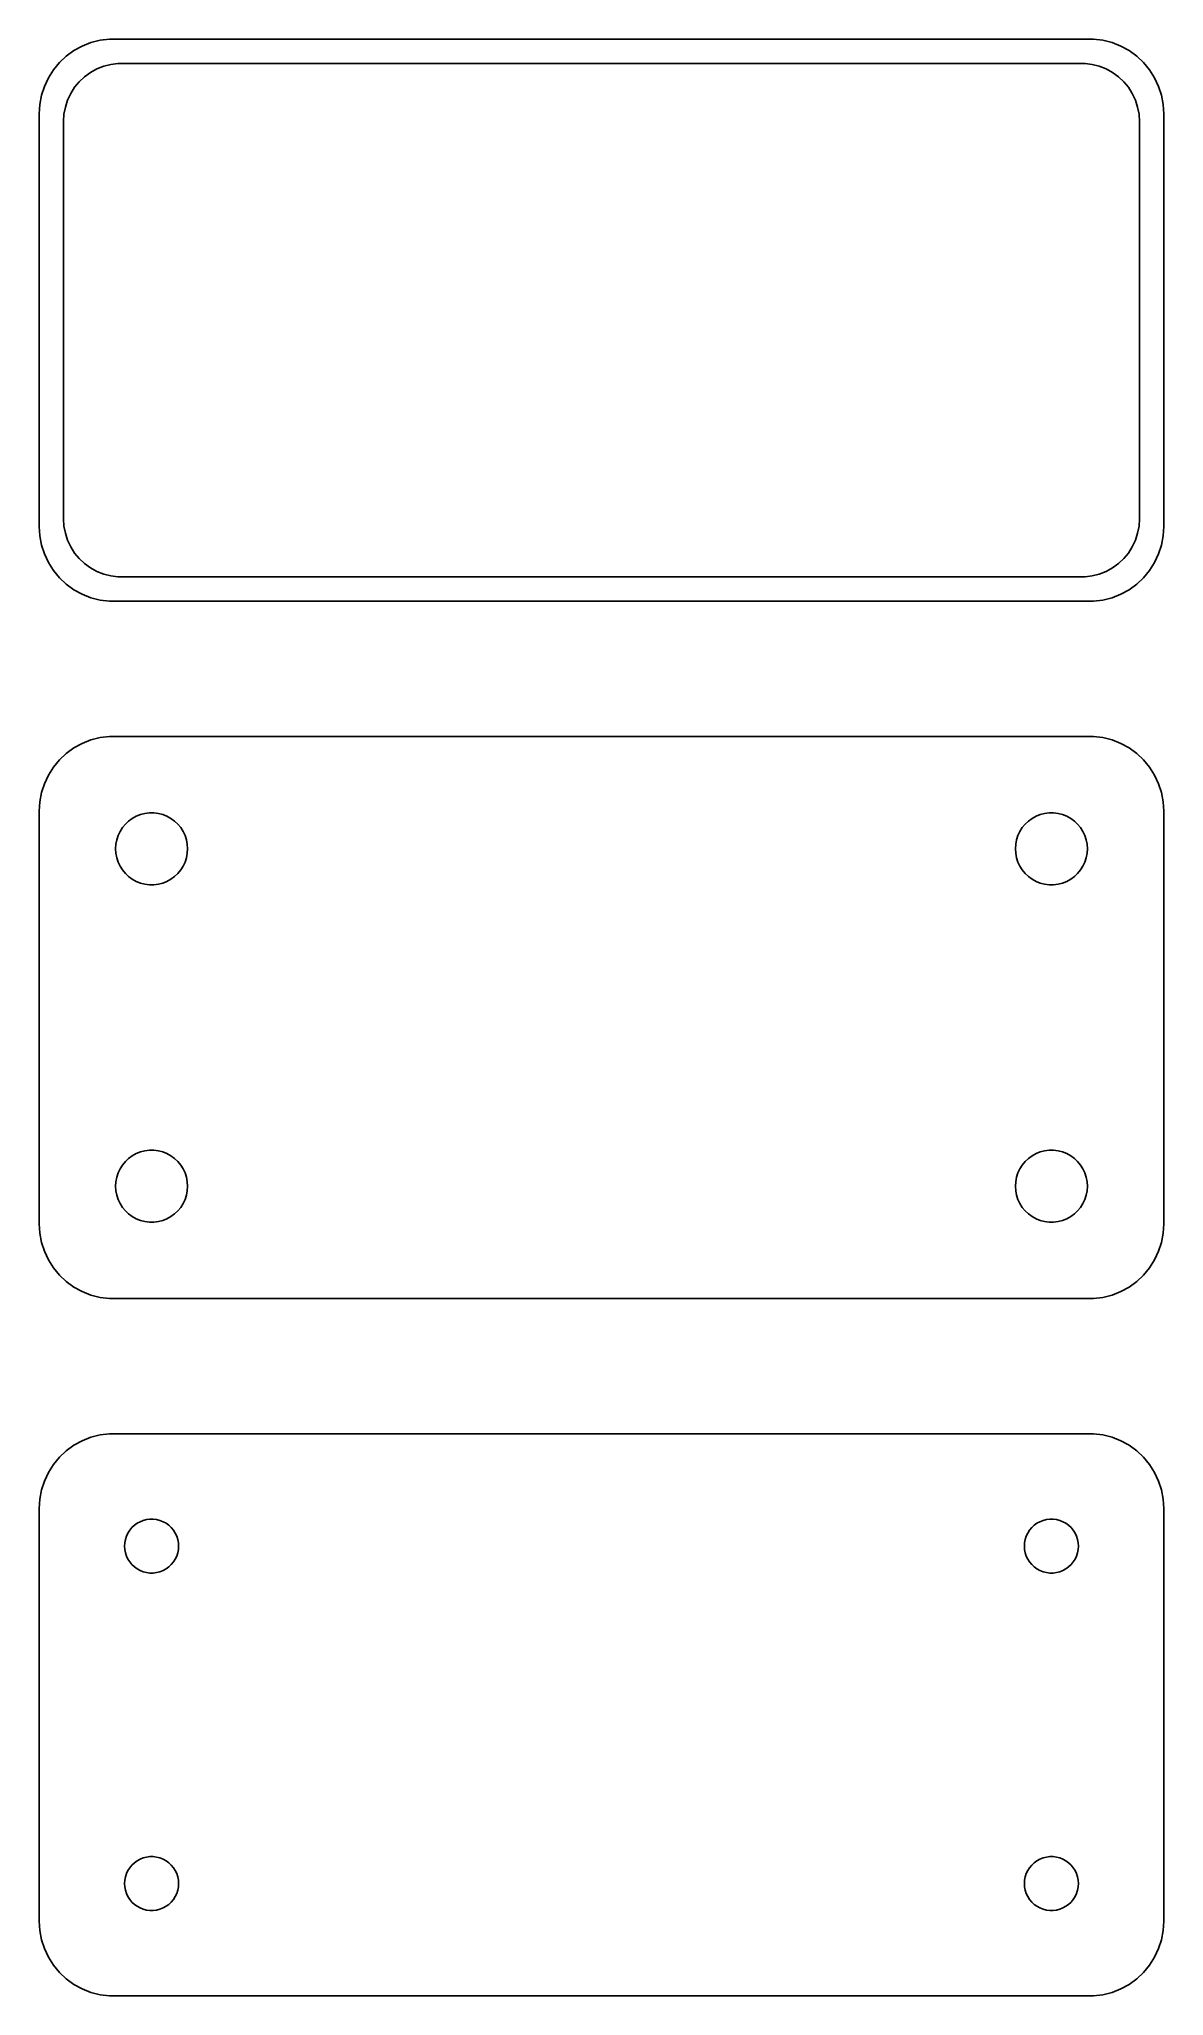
# Model space of a CAD drawing. Header units: metres. Extents: x -38 to 38, y 74 to 205.
import ezdxf

# ---------------------------------------------------------------- set-up
doc = ezdxf.new("R2010")
doc.units = ezdxf.units.M

msp = doc.modelspace()

# ---------------------------------------------------------------- linework, layer by layer
for p, q in [((-35.6871, 203.603), (-36.1448, 203.173)), ((-35.1791, 203.972), (-35.6871, 203.603)), ((-34.6289, 204.274), (-35.1791, 203.972)), ((-34.0451, 204.505), (-34.6289, 204.274)), ((-33.4369, 204.661), (-34.0451, 204.505)), ((-32.8139, 204.74), (-33.4369, 204.661)), ((32.8139, 204.74), (-32.8139, 204.74)), ((33.4369, 204.661), (32.8139, 204.74)), ((34.0451, 204.505), (33.4369, 204.661)), ((34.6289, 204.274), (34.0451, 204.505)), ((35.1791, 203.972), (34.6289, 204.274)), ((35.6871, 203.603), (35.1791, 203.972)), ((36.1448, 203.173), (35.6871, 203.603)), ((-36.5451, 202.689), (-36.8815, 202.159)), ((-36.1448, 203.173), (-36.5451, 202.689)), ((-34.4685, 202.234), (-34.0751, 202.52)), ((-34.0751, 202.52), (-33.6489, 202.754)), ((-33.6489, 202.754), (-33.1967, 202.933)), ((-33.1967, 202.933), (-32.7256, 203.054)), ((-32.7256, 203.054), (-32.2432, 203.115)), ((-32.2432, 203.115), (32.2432, 203.115)), ((32.2432, 203.115), (32.7256, 203.054)), ((32.7256, 203.054), (33.1967, 202.933)), ((33.1967, 202.933), (33.6489, 202.754)), ((33.6489, 202.754), (34.0751, 202.52)), ((34.0751, 202.52), (34.4685, 202.234)), ((36.5451, 202.689), (36.1448, 203.173)), ((36.8815, 202.159), (36.5451, 202.689)), ((-37.3429, 200.993), (-37.4606, 200.377)), ((-37.1489, 201.591), (-37.3429, 200.993)), ((-36.8815, 202.159), (-37.1489, 201.591)), ((-35.6007, 200.676), (-35.3936, 201.116)), ((-35.3936, 201.116), (-35.133, 201.526)), ((-35.133, 201.526), (-34.823, 201.901)), ((-34.823, 201.901), (-34.4685, 202.234)), ((34.4685, 202.234), (34.823, 201.901)), ((34.823, 201.901), (35.133, 201.526)), ((35.133, 201.526), (35.3936, 201.116)), ((35.3936, 201.116), (35.6007, 200.676)), ((37.1489, 201.591), (36.8815, 202.159)), ((37.3429, 200.993), (37.1489, 201.591)), ((37.4606, 200.377), (37.3429, 200.993)), ((-37.4606, 200.377), (-37.5, 199.75)), ((-37.5, 199.75), (-37.5, 172.25)), ((-35.8726, 199.25), (-35.8421, 199.735)), ((-35.8421, 199.735), (-35.751, 200.213)), ((-35.751, 200.213), (-35.6007, 200.676)), ((35.6007, 200.676), (35.751, 200.213)), ((35.751, 200.213), (35.8421, 199.735)), ((35.8421, 199.735), (35.8726, 199.25)), ((37.5, 199.75), (37.4606, 200.377)), ((37.5, 172.25), (37.5, 199.75)), ((-35.8726, 172.75), (-35.8726, 199.25)), ((35.8726, 199.25), (35.8726, 172.75)), ((-37.5, 172.25), (-37.4606, 171.623)), ((-35.8421, 172.265), (-35.8726, 172.75)), ((-35.751, 171.787), (-35.8421, 172.265)), ((35.8421, 172.265), (35.751, 171.787)), ((35.8726, 172.75), (35.8421, 172.265)), ((37.4606, 171.623), (37.5, 172.25)), ((-37.4606, 171.623), (-37.3429, 171.007)), ((-37.3429, 171.007), (-37.1489, 170.409)), ((-35.6007, 171.324), (-35.751, 171.787)), ((-35.3936, 170.884), (-35.6007, 171.324)), ((35.6007, 171.324), (35.3936, 170.884)), ((35.751, 171.787), (35.6007, 171.324)), ((37.1489, 170.409), (37.3429, 171.007)), ((37.3429, 171.007), (37.4606, 171.623)), ((-37.1489, 170.409), (-36.8815, 169.841)), ((-36.8815, 169.841), (-36.5451, 169.311)), ((-35.133, 170.474), (-35.3936, 170.884)), ((-34.823, 170.099), (-35.133, 170.474)), ((-34.4685, 169.766), (-34.823, 170.099)), ((-34.0751, 169.48), (-34.4685, 169.766)), ((34.4685, 169.766), (34.0751, 169.48)), ((34.823, 170.099), (34.4685, 169.766)), ((35.133, 170.474), (34.823, 170.099)), ((35.3936, 170.884), (35.133, 170.474)), ((36.5451, 169.311), (36.8815, 169.841)), ((36.8815, 169.841), (37.1489, 170.409)), ((-36.5451, 169.311), (-36.1448, 168.827)), ((-36.1448, 168.827), (-35.6871, 168.397)), ((-35.6871, 168.397), (-35.1791, 168.028)), ((-33.6489, 169.246), (-34.0751, 169.48)), ((-33.1967, 169.067), (-33.6489, 169.246)), ((-32.7256, 168.946), (-33.1967, 169.067)), ((-32.2432, 168.885), (-32.7256, 168.946)), ((32.2432, 168.885), (-32.2432, 168.885)), ((32.7256, 168.946), (32.2432, 168.885)), ((33.1967, 169.067), (32.7256, 168.946)), ((33.6489, 169.246), (33.1967, 169.067)), ((34.0751, 169.48), (33.6489, 169.246)), ((35.1791, 168.028), (35.6871, 168.397)), ((35.6871, 168.397), (36.1448, 168.827)), ((36.1448, 168.827), (36.5451, 169.311)), ((-35.1791, 168.028), (-34.6289, 167.726)), ((-34.6289, 167.726), (-34.0451, 167.495)), ((-34.0451, 167.495), (-33.4369, 167.339)), ((-33.4369, 167.339), (-32.8139, 167.26)), ((-32.8139, 167.26), (32.8139, 167.26)), ((32.8139, 167.26), (33.4369, 167.339)), ((33.4369, 167.339), (34.0451, 167.495)), ((34.0451, 167.495), (34.6289, 167.726)), ((34.6289, 167.726), (35.1791, 168.028)), ((-34.0451, 158.005), (-34.6289, 157.774)), ((-33.4369, 158.161), (-34.0451, 158.005)), ((-32.8139, 158.24), (-33.4369, 158.161)), ((32.8139, 158.24), (-32.8139, 158.24)), ((33.4369, 158.161), (32.8139, 158.24)), ((34.0451, 158.005), (33.4369, 158.161)), ((34.6289, 157.774), (34.0451, 158.005)), ((-36.1448, 156.673), (-36.5451, 156.189)), ((-35.6871, 157.103), (-36.1448, 156.673)), ((-35.1791, 157.472), (-35.6871, 157.103)), ((-34.6289, 157.774), (-35.1791, 157.472)), ((35.1791, 157.472), (34.6289, 157.774)), ((35.6871, 157.103), (35.1791, 157.472)), ((36.1448, 156.673), (35.6871, 157.103)), ((36.5451, 156.189), (36.1448, 156.673)), ((-36.8815, 155.659), (-37.1489, 155.091)), ((-36.5451, 156.189), (-36.8815, 155.659)), ((36.8815, 155.659), (36.5451, 156.189)), ((37.1489, 155.091), (36.8815, 155.659)), ((-37.3429, 154.493), (-37.4606, 153.877)), ((-37.1489, 155.091), (-37.3429, 154.493)), ((37.3429, 154.493), (37.1489, 155.091)), ((37.4606, 153.877), (37.3429, 154.493)), ((-37.4606, 153.877), (-37.5, 153.25)), ((-37.5, 153.25), (-37.5, 125.75)), ((-31.5298, 152.599), (-31.286, 152.776)), ((-31.286, 152.776), (-31.0219, 152.922)), ((-31.0219, 152.922), (-30.7416, 153.033)), ((-30.7416, 153.033), (-30.4497, 153.107)), ((-30.4497, 153.107), (-30.1507, 153.145)), ((-30.1507, 153.145), (-29.8493, 153.145)), ((-29.8493, 153.145), (-29.5503, 153.107)), ((-29.5503, 153.107), (-29.2583, 153.033)), ((-29.2583, 153.033), (-28.9781, 152.922)), ((-28.9781, 152.922), (-28.714, 152.776)), ((-28.714, 152.776), (-28.4702, 152.599)), ((28.4702, 152.599), (28.714, 152.776)), ((28.714, 152.776), (28.9781, 152.922)), ((28.9781, 152.922), (29.2583, 153.033)), ((29.2583, 153.033), (29.5503, 153.107)), ((29.5503, 153.107), (29.8493, 153.145)), ((29.8493, 153.145), (30.1507, 153.145)), ((30.1507, 153.145), (30.4497, 153.107)), ((30.4497, 153.107), (30.7416, 153.033)), ((30.7416, 153.033), (31.0219, 152.922)), ((31.0219, 152.922), (31.286, 152.776)), ((31.286, 152.776), (31.5298, 152.599)), ((37.5, 153.25), (37.4606, 153.877)), ((37.5, 125.75), (37.5, 153.25)), ((-32.3246, 151.347), (-32.2315, 151.633)), ((-32.2315, 151.633), (-32.1031, 151.906)), ((-32.1031, 151.906), (-31.9416, 152.161)), ((-31.9416, 152.161), (-31.7495, 152.393)), ((-31.7495, 152.393), (-31.5298, 152.599)), ((-28.4702, 152.599), (-28.2505, 152.393)), ((-28.2505, 152.393), (-28.0583, 152.161)), ((-28.0583, 152.161), (-27.8969, 151.906)), ((-27.8969, 151.906), (-27.7685, 151.633)), ((-27.7685, 151.633), (-27.6754, 151.347)), ((27.6754, 151.347), (27.7685, 151.633)), ((27.7685, 151.633), (27.8969, 151.906)), ((27.8969, 151.906), (28.0583, 152.161)), ((28.0583, 152.161), (28.2505, 152.393)), ((28.2505, 152.393), (28.4702, 152.599)), ((31.5298, 152.599), (31.7495, 152.393)), ((31.7495, 152.393), (31.9416, 152.161)), ((31.9416, 152.161), (32.1031, 151.906)), ((32.1031, 151.906), (32.2315, 151.633)), ((32.2315, 151.633), (32.3246, 151.347)), ((-32.4, 150.75), (-32.3811, 151.051)), ((-32.3811, 150.449), (-32.4, 150.75)), ((-32.3811, 151.051), (-32.3246, 151.347)), ((-32.3246, 150.153), (-32.3811, 150.449)), ((-32.2315, 149.867), (-32.3246, 150.153)), ((-27.6754, 150.153), (-27.7685, 149.867)), ((-27.6754, 151.347), (-27.6189, 151.051)), ((-27.6189, 150.449), (-27.6754, 150.153)), ((-27.6189, 151.051), (-27.6, 150.75)), ((-27.6, 150.75), (-27.6189, 150.449)), ((27.6, 150.75), (27.6189, 151.051)), ((27.6189, 150.449), (27.6, 150.75)), ((27.6189, 151.051), (27.6754, 151.347)), ((27.6754, 150.153), (27.6189, 150.449)), ((27.7685, 149.867), (27.6754, 150.153)), ((32.3246, 150.153), (32.2315, 149.867)), ((32.3246, 151.347), (32.3811, 151.051)), ((32.3811, 150.449), (32.3246, 150.153)), ((32.3811, 151.051), (32.4, 150.75)), ((32.4, 150.75), (32.3811, 150.449)), ((-32.1031, 149.594), (-32.2315, 149.867)), ((-31.9416, 149.339), (-32.1031, 149.594)), ((-31.7495, 149.107), (-31.9416, 149.339)), ((-31.5298, 148.901), (-31.7495, 149.107)), ((-31.286, 148.724), (-31.5298, 148.901)), ((-28.4702, 148.901), (-28.714, 148.724)), ((-28.2505, 149.107), (-28.4702, 148.901)), ((-28.0583, 149.339), (-28.2505, 149.107)), ((-27.8969, 149.594), (-28.0583, 149.339)), ((-27.7685, 149.867), (-27.8969, 149.594)), ((27.8969, 149.594), (27.7685, 149.867)), ((28.0583, 149.339), (27.8969, 149.594)), ((28.2505, 149.107), (28.0583, 149.339)), ((28.4702, 148.901), (28.2505, 149.107)), ((28.714, 148.724), (28.4702, 148.901)), ((31.5298, 148.901), (31.286, 148.724)), ((31.7495, 149.107), (31.5298, 148.901)), ((31.9416, 149.339), (31.7495, 149.107)), ((32.1031, 149.594), (31.9416, 149.339)), ((32.2315, 149.867), (32.1031, 149.594)), ((-31.0219, 148.578), (-31.286, 148.724)), ((-30.7416, 148.467), (-31.0219, 148.578)), ((-30.4497, 148.393), (-30.7416, 148.467)), ((-30.1507, 148.355), (-30.4497, 148.393)), ((-29.8493, 148.355), (-30.1507, 148.355)), ((-29.5503, 148.393), (-29.8493, 148.355)), ((-29.2583, 148.467), (-29.5503, 148.393)), ((-28.9781, 148.578), (-29.2583, 148.467)), ((-28.714, 148.724), (-28.9781, 148.578)), ((28.9781, 148.578), (28.714, 148.724)), ((29.2583, 148.467), (28.9781, 148.578)), ((29.5503, 148.393), (29.2583, 148.467)), ((29.8493, 148.355), (29.5503, 148.393)), ((30.1507, 148.355), (29.8493, 148.355)), ((30.4497, 148.393), (30.1507, 148.355)), ((30.7416, 148.467), (30.4497, 148.393)), ((31.0219, 148.578), (30.7416, 148.467)), ((31.286, 148.724), (31.0219, 148.578)), ((-31.0219, 130.422), (-30.7416, 130.533)), ((-30.7416, 130.533), (-30.4497, 130.607)), ((-30.4497, 130.607), (-30.1507, 130.645)), ((-30.1507, 130.645), (-29.8493, 130.645)), ((-29.8493, 130.645), (-29.5503, 130.607)), ((-29.5503, 130.607), (-29.2583, 130.533)), ((-29.2583, 130.533), (-28.9781, 130.422)), ((28.9781, 130.422), (29.2583, 130.533)), ((29.2583, 130.533), (29.5503, 130.607)), ((29.5503, 130.607), (29.8493, 130.645)), ((29.8493, 130.645), (30.1507, 130.645)), ((30.1507, 130.645), (30.4497, 130.607)), ((30.4497, 130.607), (30.7416, 130.533)), ((30.7416, 130.533), (31.0219, 130.422)), ((-32.2315, 129.133), (-32.1031, 129.406)), ((-32.1031, 129.406), (-31.9416, 129.661)), ((-31.9416, 129.661), (-31.7495, 129.893)), ((-31.7495, 129.893), (-31.5298, 130.099)), ((-31.5298, 130.099), (-31.286, 130.276)), ((-31.286, 130.276), (-31.0219, 130.422)), ((-28.9781, 130.422), (-28.714, 130.276)), ((-28.714, 130.276), (-28.4702, 130.099)), ((-28.4702, 130.099), (-28.2505, 129.893)), ((-28.2505, 129.893), (-28.0583, 129.661)), ((-28.0583, 129.661), (-27.8969, 129.406)), ((-27.8969, 129.406), (-27.7685, 129.133)), ((27.7685, 129.133), (27.8969, 129.406)), ((27.8969, 129.406), (28.0583, 129.661)), ((28.0583, 129.661), (28.2505, 129.893)), ((28.2505, 129.893), (28.4702, 130.099)), ((28.4702, 130.099), (28.714, 130.276)), ((28.714, 130.276), (28.9781, 130.422)), ((31.0219, 130.422), (31.286, 130.276)), ((31.286, 130.276), (31.5298, 130.099)), ((31.5298, 130.099), (31.7495, 129.893)), ((31.7495, 129.893), (31.9416, 129.661)), ((31.9416, 129.661), (32.1031, 129.406)), ((32.1031, 129.406), (32.2315, 129.133)), ((-32.4, 128.25), (-32.3811, 128.551)), ((-32.3811, 127.949), (-32.4, 128.25)), ((-32.3811, 128.551), (-32.3246, 128.847)), ((-32.3246, 127.653), (-32.3811, 127.949)), ((-32.3246, 128.847), (-32.2315, 129.133)), ((-27.7685, 129.133), (-27.6754, 128.847)), ((-27.6754, 128.847), (-27.6189, 128.551)), ((-27.6189, 127.949), (-27.6754, 127.653)), ((-27.6189, 128.551), (-27.6, 128.25)), ((-27.6, 128.25), (-27.6189, 127.949)), ((27.6, 128.25), (27.6189, 128.551)), ((27.6189, 127.949), (27.6, 128.25)), ((27.6189, 128.551), (27.6754, 128.847)), ((27.6754, 127.653), (27.6189, 127.949)), ((27.6754, 128.847), (27.7685, 129.133)), ((32.2315, 129.133), (32.3246, 128.847)), ((32.3246, 128.847), (32.3811, 128.551)), ((32.3811, 127.949), (32.3246, 127.653)), ((32.3811, 128.551), (32.4, 128.25)), ((32.4, 128.25), (32.3811, 127.949)), ((-32.2315, 127.367), (-32.3246, 127.653)), ((-32.1031, 127.094), (-32.2315, 127.367)), ((-31.9416, 126.839), (-32.1031, 127.094)), ((-31.7495, 126.607), (-31.9416, 126.839)), ((-31.5298, 126.401), (-31.7495, 126.607)), ((-28.2505, 126.607), (-28.4702, 126.401)), ((-28.0583, 126.839), (-28.2505, 126.607)), ((-27.8969, 127.094), (-28.0583, 126.839)), ((-27.7685, 127.367), (-27.8969, 127.094)), ((-27.6754, 127.653), (-27.7685, 127.367)), ((27.7685, 127.367), (27.6754, 127.653)), ((27.8969, 127.094), (27.7685, 127.367)), ((28.0583, 126.839), (27.8969, 127.094)), ((28.2505, 126.607), (28.0583, 126.839)), ((28.4702, 126.401), (28.2505, 126.607)), ((31.7495, 126.607), (31.5298, 126.401)), ((31.9416, 126.839), (31.7495, 126.607)), ((32.1031, 127.094), (31.9416, 126.839)), ((32.2315, 127.367), (32.1031, 127.094)), ((32.3246, 127.653), (32.2315, 127.367)), ((-37.5, 125.75), (-37.4606, 125.123)), ((-31.286, 126.224), (-31.5298, 126.401)), ((-31.0219, 126.078), (-31.286, 126.224)), ((-30.7416, 125.967), (-31.0219, 126.078)), ((-30.4497, 125.893), (-30.7416, 125.967)), ((-30.1507, 125.855), (-30.4497, 125.893)), ((-29.8493, 125.855), (-30.1507, 125.855)), ((-29.5503, 125.893), (-29.8493, 125.855)), ((-29.2583, 125.967), (-29.5503, 125.893)), ((-28.9781, 126.078), (-29.2583, 125.967)), ((-28.714, 126.224), (-28.9781, 126.078)), ((-28.4702, 126.401), (-28.714, 126.224)), ((28.714, 126.224), (28.4702, 126.401)), ((28.9781, 126.078), (28.714, 126.224)), ((29.2583, 125.967), (28.9781, 126.078)), ((29.5503, 125.893), (29.2583, 125.967)), ((29.8493, 125.855), (29.5503, 125.893)), ((30.1507, 125.855), (29.8493, 125.855)), ((30.4497, 125.893), (30.1507, 125.855)), ((30.7416, 125.967), (30.4497, 125.893)), ((31.0219, 126.078), (30.7416, 125.967)), ((31.286, 126.224), (31.0219, 126.078)), ((31.5298, 126.401), (31.286, 126.224)), ((37.4606, 125.123), (37.5, 125.75)), ((-37.4606, 125.123), (-37.3429, 124.507)), ((-37.3429, 124.507), (-37.1489, 123.909)), ((37.1489, 123.909), (37.3429, 124.507)), ((37.3429, 124.507), (37.4606, 125.123)), ((-37.1489, 123.909), (-36.8815, 123.341)), ((-36.8815, 123.341), (-36.5451, 122.811)), ((-36.5451, 122.811), (-36.1448, 122.327)), ((36.1448, 122.327), (36.5451, 122.811)), ((36.5451, 122.811), (36.8815, 123.341)), ((36.8815, 123.341), (37.1489, 123.909)), ((-36.1448, 122.327), (-35.6871, 121.897)), ((-35.6871, 121.897), (-35.1791, 121.528)), ((-35.1791, 121.528), (-34.6289, 121.226)), ((34.6289, 121.226), (35.1791, 121.528)), ((35.1791, 121.528), (35.6871, 121.897)), ((35.6871, 121.897), (36.1448, 122.327)), ((-34.6289, 121.226), (-34.0451, 120.995)), ((-34.0451, 120.995), (-33.4369, 120.839)), ((-33.4369, 120.839), (-32.8139, 120.76)), ((-32.8139, 120.76), (32.8139, 120.76)), ((32.8139, 120.76), (33.4369, 120.839)), ((33.4369, 120.839), (34.0451, 120.995)), ((34.0451, 120.995), (34.6289, 121.226)), ((-35.1791, 110.972), (-35.6871, 110.603)), ((-34.6289, 111.274), (-35.1791, 110.972)), ((-34.0451, 111.505), (-34.6289, 111.274)), ((-33.4369, 111.661), (-34.0451, 111.505)), ((-32.8139, 111.74), (-33.4369, 111.661)), ((32.8139, 111.74), (-32.8139, 111.74)), ((33.4369, 111.661), (32.8139, 111.74)), ((34.0451, 111.505), (33.4369, 111.661)), ((34.6289, 111.274), (34.0451, 111.505)), ((35.1791, 110.972), (34.6289, 111.274)), ((35.6871, 110.603), (35.1791, 110.972)), ((-36.5451, 109.689), (-36.8815, 109.159)), ((-36.1448, 110.173), (-36.5451, 109.689)), ((-35.6871, 110.603), (-36.1448, 110.173)), ((36.1448, 110.173), (35.6871, 110.603)), ((36.5451, 109.689), (36.1448, 110.173)), ((36.8815, 109.159), (36.5451, 109.689)), ((-37.1489, 108.591), (-37.3429, 107.993)), ((-36.8815, 109.159), (-37.1489, 108.591)), ((37.1489, 108.591), (36.8815, 109.159)), ((37.3429, 107.993), (37.1489, 108.591)), ((-37.4606, 107.377), (-37.5, 106.75)), ((-37.3429, 107.993), (-37.4606, 107.377)), ((37.4606, 107.377), (37.3429, 107.993)), ((37.5, 106.75), (37.4606, 107.377)), ((-37.5, 106.75), (-37.5, 79.25)), ((-31.1474, 105.637), (-30.9645, 105.77)), ((-30.9645, 105.77), (-30.7664, 105.879)), ((-30.7664, 105.879), (-30.5562, 105.962)), ((-30.5562, 105.962), (-30.3373, 106.018)), ((-30.3373, 106.018), (-30.113, 106.046)), ((-30.113, 106.046), (-29.887, 106.046)), ((-29.887, 106.046), (-29.6627, 106.018)), ((-29.6627, 106.018), (-29.4438, 105.962)), ((-29.4438, 105.962), (-29.2336, 105.879)), ((-29.2336, 105.879), (-29.0355, 105.77)), ((-29.0355, 105.77), (-28.8526, 105.637)), ((28.8526, 105.637), (29.0355, 105.77)), ((29.0355, 105.77), (29.2336, 105.879)), ((29.2336, 105.879), (29.4438, 105.962)), ((29.4438, 105.962), (29.6627, 106.018)), ((29.6627, 106.018), (29.887, 106.046)), ((29.887, 106.046), (30.113, 106.046)), ((30.113, 106.046), (30.3373, 106.018)), ((30.3373, 106.018), (30.5562, 105.962)), ((30.5562, 105.962), (30.7664, 105.879)), ((30.7664, 105.879), (30.9645, 105.77)), ((30.9645, 105.77), (31.1474, 105.637)), ((37.5, 79.25), (37.5, 106.75)), ((-31.8, 104.25), (-31.7858, 104.476)), ((-31.7858, 104.476), (-31.7434, 104.698)), ((-31.7434, 104.698), (-31.6736, 104.913)), ((-31.6736, 104.913), (-31.5773, 105.117)), ((-31.5773, 105.117), (-31.4562, 105.308)), ((-31.4562, 105.308), (-31.3121, 105.482)), ((-31.3121, 105.482), (-31.1474, 105.637)), ((-28.8526, 105.637), (-28.6879, 105.482)), ((-28.6879, 105.482), (-28.5438, 105.308)), ((-28.5438, 105.308), (-28.4226, 105.117)), ((-28.4226, 105.117), (-28.3264, 104.913)), ((-28.3264, 104.913), (-28.2565, 104.698)), ((-28.2565, 104.698), (-28.2142, 104.476)), ((-28.2142, 104.476), (-28.2, 104.25)), ((28.2, 104.25), (28.2142, 104.476)), ((28.2142, 104.476), (28.2565, 104.698)), ((28.2565, 104.698), (28.3264, 104.913)), ((28.3264, 104.913), (28.4226, 105.117)), ((28.4226, 105.117), (28.5438, 105.308)), ((28.5438, 105.308), (28.6879, 105.482)), ((28.6879, 105.482), (28.8526, 105.637)), ((31.1474, 105.637), (31.3121, 105.482)), ((31.3121, 105.482), (31.4562, 105.308)), ((31.4562, 105.308), (31.5773, 105.117)), ((31.5773, 105.117), (31.6736, 104.913)), ((31.6736, 104.913), (31.7434, 104.698)), ((31.7434, 104.698), (31.7858, 104.476)), ((31.7858, 104.476), (31.8, 104.25)), ((-31.7858, 104.024), (-31.8, 104.25)), ((-31.7434, 103.802), (-31.7858, 104.024)), ((-31.6736, 103.587), (-31.7434, 103.802)), ((-31.5773, 103.383), (-31.6736, 103.587)), ((-31.4562, 103.192), (-31.5773, 103.383)), ((-31.3121, 103.018), (-31.4562, 103.192)), ((-28.5438, 103.192), (-28.6879, 103.018)), ((-28.4226, 103.383), (-28.5438, 103.192)), ((-28.3264, 103.587), (-28.4226, 103.383)), ((-28.2565, 103.802), (-28.3264, 103.587)), ((-28.2142, 104.024), (-28.2565, 103.802)), ((-28.2, 104.25), (-28.2142, 104.024)), ((28.2142, 104.024), (28.2, 104.25)), ((28.2565, 103.802), (28.2142, 104.024)), ((28.3264, 103.587), (28.2565, 103.802)), ((28.4226, 103.383), (28.3264, 103.587)), ((28.5438, 103.192), (28.4226, 103.383)), ((28.6879, 103.018), (28.5438, 103.192)), ((31.4562, 103.192), (31.3121, 103.018)), ((31.5773, 103.383), (31.4562, 103.192)), ((31.6736, 103.587), (31.5773, 103.383)), ((31.7434, 103.802), (31.6736, 103.587)), ((31.7858, 104.024), (31.7434, 103.802)), ((31.8, 104.25), (31.7858, 104.024)), ((-31.1474, 102.863), (-31.3121, 103.018)), ((-30.9645, 102.73), (-31.1474, 102.863)), ((-30.7664, 102.621), (-30.9645, 102.73)), ((-30.5562, 102.538), (-30.7664, 102.621)), ((-30.3373, 102.482), (-30.5562, 102.538)), ((-30.113, 102.454), (-30.3373, 102.482)), ((-29.887, 102.454), (-30.113, 102.454)), ((-29.6627, 102.482), (-29.887, 102.454)), ((-29.4438, 102.538), (-29.6627, 102.482)), ((-29.2336, 102.621), (-29.4438, 102.538)), ((-29.0355, 102.73), (-29.2336, 102.621)), ((-28.8526, 102.863), (-29.0355, 102.73)), ((-28.6879, 103.018), (-28.8526, 102.863)), ((28.8526, 102.863), (28.6879, 103.018)), ((29.0355, 102.73), (28.8526, 102.863)), ((29.2336, 102.621), (29.0355, 102.73)), ((29.4438, 102.538), (29.2336, 102.621)), ((29.6627, 102.482), (29.4438, 102.538)), ((29.887, 102.454), (29.6627, 102.482)), ((30.113, 102.454), (29.887, 102.454)), ((30.3373, 102.482), (30.113, 102.454)), ((30.5562, 102.538), (30.3373, 102.482)), ((30.7664, 102.621), (30.5562, 102.538)), ((30.9645, 102.73), (30.7664, 102.621)), ((31.1474, 102.863), (30.9645, 102.73)), ((31.3121, 103.018), (31.1474, 102.863)), ((-30.5562, 83.4619), (-30.3373, 83.5181)), ((-30.3373, 83.5181), (-30.113, 83.5464)), ((-30.113, 83.5464), (-29.887, 83.5464)), ((-29.887, 83.5464), (-29.6627, 83.5181)), ((-29.6627, 83.5181), (-29.4438, 83.4619)), ((29.4438, 83.4619), (29.6627, 83.5181)), ((29.6627, 83.5181), (29.887, 83.5464)), ((29.887, 83.5464), (30.113, 83.5464)), ((30.113, 83.5464), (30.3373, 83.5181)), ((30.3373, 83.5181), (30.5562, 83.4619)), ((-31.7434, 82.1976), (-31.6736, 82.4126)), ((-31.6736, 82.4126), (-31.5773, 82.6172)), ((-31.5773, 82.6172), (-31.4562, 82.808)), ((-31.4562, 82.808), (-31.3121, 82.9822)), ((-31.3121, 82.9822), (-31.1474, 83.1369)), ((-31.1474, 83.1369), (-30.9645, 83.2698)), ((-30.9645, 83.2698), (-30.7664, 83.3787)), ((-30.7664, 83.3787), (-30.5562, 83.4619)), ((-29.4438, 83.4619), (-29.2336, 83.3787)), ((-29.2336, 83.3787), (-29.0355, 83.2698)), ((-29.0355, 83.2698), (-28.8526, 83.1369)), ((-28.8526, 83.1369), (-28.6879, 82.9822)), ((-28.6879, 82.9822), (-28.5438, 82.808)), ((-28.5438, 82.808), (-28.4226, 82.6172)), ((-28.4226, 82.6172), (-28.3264, 82.4126)), ((-28.3264, 82.4126), (-28.2565, 82.1976)), ((28.2565, 82.1976), (28.3264, 82.4126)), ((28.3264, 82.4126), (28.4226, 82.6172)), ((28.4226, 82.6172), (28.5438, 82.808)), ((28.5438, 82.808), (28.6879, 82.9822)), ((28.6879, 82.9822), (28.8526, 83.1369)), ((28.8526, 83.1369), (29.0355, 83.2698)), ((29.0355, 83.2698), (29.2336, 83.3787)), ((29.2336, 83.3787), (29.4438, 83.4619)), ((30.5562, 83.4619), (30.7664, 83.3787)), ((30.7664, 83.3787), (30.9645, 83.2698)), ((30.9645, 83.2698), (31.1474, 83.1369)), ((31.1474, 83.1369), (31.3121, 82.9822)), ((31.3121, 82.9822), (31.4562, 82.808)), ((31.4562, 82.808), (31.5773, 82.6172)), ((31.5773, 82.6172), (31.6736, 82.4126)), ((31.6736, 82.4126), (31.7434, 82.1976)), ((-31.8, 81.75), (-31.7858, 81.9756)), ((-31.7858, 81.5244), (-31.8, 81.75)), ((-31.7858, 81.9756), (-31.7434, 82.1976)), ((-31.7434, 81.3024), (-31.7858, 81.5244)), ((-31.6736, 81.0874), (-31.7434, 81.3024)), ((-31.5773, 80.8829), (-31.6736, 81.0874)), ((-28.3264, 81.0874), (-28.4226, 80.8829)), ((-28.2565, 81.3024), (-28.3264, 81.0874)), ((-28.2565, 82.1976), (-28.2142, 81.9756)), ((-28.2142, 81.5244), (-28.2565, 81.3024)), ((-28.2142, 81.9756), (-28.2, 81.75)), ((-28.2, 81.75), (-28.2142, 81.5244)), ((28.2, 81.75), (28.2142, 81.9756)), ((28.2142, 81.5244), (28.2, 81.75)), ((28.2142, 81.9756), (28.2565, 82.1976)), ((28.2565, 81.3024), (28.2142, 81.5244)), ((28.3264, 81.0874), (28.2565, 81.3024)), ((28.4226, 80.8829), (28.3264, 81.0874)), ((31.6736, 81.0874), (31.5773, 80.8829)), ((31.7434, 81.3024), (31.6736, 81.0874)), ((31.7434, 82.1976), (31.7858, 81.9756)), ((31.7858, 81.5244), (31.7434, 81.3024)), ((31.7858, 81.9756), (31.8, 81.75)), ((31.8, 81.75), (31.7858, 81.5244)), ((-31.4562, 80.692), (-31.5773, 80.8829)), ((-31.3121, 80.5178), (-31.4562, 80.692)), ((-31.1474, 80.3631), (-31.3121, 80.5178)), ((-30.9645, 80.2302), (-31.1474, 80.3631)), ((-30.7664, 80.1213), (-30.9645, 80.2302)), ((-30.5562, 80.0381), (-30.7664, 80.1213)), ((-30.3373, 79.9819), (-30.5562, 80.0381)), ((-30.113, 79.9536), (-30.3373, 79.9819)), ((-29.887, 79.9536), (-30.113, 79.9536)), ((-29.6627, 79.9819), (-29.887, 79.9536)), ((-29.4438, 80.0381), (-29.6627, 79.9819)), ((-29.2336, 80.1213), (-29.4438, 80.0381)), ((-29.0355, 80.2302), (-29.2336, 80.1213)), ((-28.8526, 80.3631), (-29.0355, 80.2302)), ((-28.6879, 80.5178), (-28.8526, 80.3631)), ((-28.5438, 80.692), (-28.6879, 80.5178)), ((-28.4226, 80.8829), (-28.5438, 80.692)), ((28.5438, 80.692), (28.4226, 80.8829)), ((28.6879, 80.5178), (28.5438, 80.692)), ((28.8526, 80.3631), (28.6879, 80.5178)), ((29.0355, 80.2302), (28.8526, 80.3631)), ((29.2336, 80.1213), (29.0355, 80.2302)), ((29.4438, 80.0381), (29.2336, 80.1213)), ((29.6627, 79.9819), (29.4438, 80.0381)), ((29.887, 79.9536), (29.6627, 79.9819)), ((30.113, 79.9536), (29.887, 79.9536)), ((30.3373, 79.9819), (30.113, 79.9536)), ((30.5562, 80.0381), (30.3373, 79.9819)), ((30.7664, 80.1213), (30.5562, 80.0381)), ((30.9645, 80.2302), (30.7664, 80.1213)), ((31.1474, 80.3631), (30.9645, 80.2302)), ((31.3121, 80.5178), (31.1474, 80.3631)), ((31.4562, 80.692), (31.3121, 80.5178)), ((31.5773, 80.8829), (31.4562, 80.692)), ((-37.5, 79.25), (-37.4606, 78.6233)), ((-37.4606, 78.6233), (-37.3429, 78.0066)), ((37.3429, 78.0066), (37.4606, 78.6233)), ((37.4606, 78.6233), (37.5, 79.25)), ((-37.3429, 78.0066), (-37.1489, 77.4094)), ((-37.1489, 77.4094), (-36.8815, 76.8412)), ((36.8815, 76.8412), (37.1489, 77.4094)), ((37.1489, 77.4094), (37.3429, 78.0066)), ((-36.8815, 76.8412), (-36.5451, 76.3111)), ((-36.5451, 76.3111), (-36.1448, 75.8273)), ((-36.1448, 75.8273), (-35.6871, 75.3974)), ((35.6871, 75.3974), (36.1448, 75.8273)), ((36.1448, 75.8273), (36.5451, 76.3111)), ((36.5451, 76.3111), (36.8815, 76.8412)), ((-35.6871, 75.3974), (-35.1791, 75.0284)), ((-35.1791, 75.0284), (-34.6289, 74.7259)), ((-34.6289, 74.7259), (-34.0451, 74.4947)), ((-34.0451, 74.4947), (-33.4369, 74.3386)), ((33.4369, 74.3386), (34.0451, 74.4947)), ((34.0451, 74.4947), (34.6289, 74.7259)), ((34.6289, 74.7259), (35.1791, 75.0284)), ((35.1791, 75.0284), (35.6871, 75.3974)), ((-33.4369, 74.3386), (-32.8139, 74.2599)), ((-32.8139, 74.2599), (32.8139, 74.2599)), ((32.8139, 74.2599), (33.4369, 74.3386))]:
    msp.add_line(p, q)

doc.saveas('drawing.dxf')
